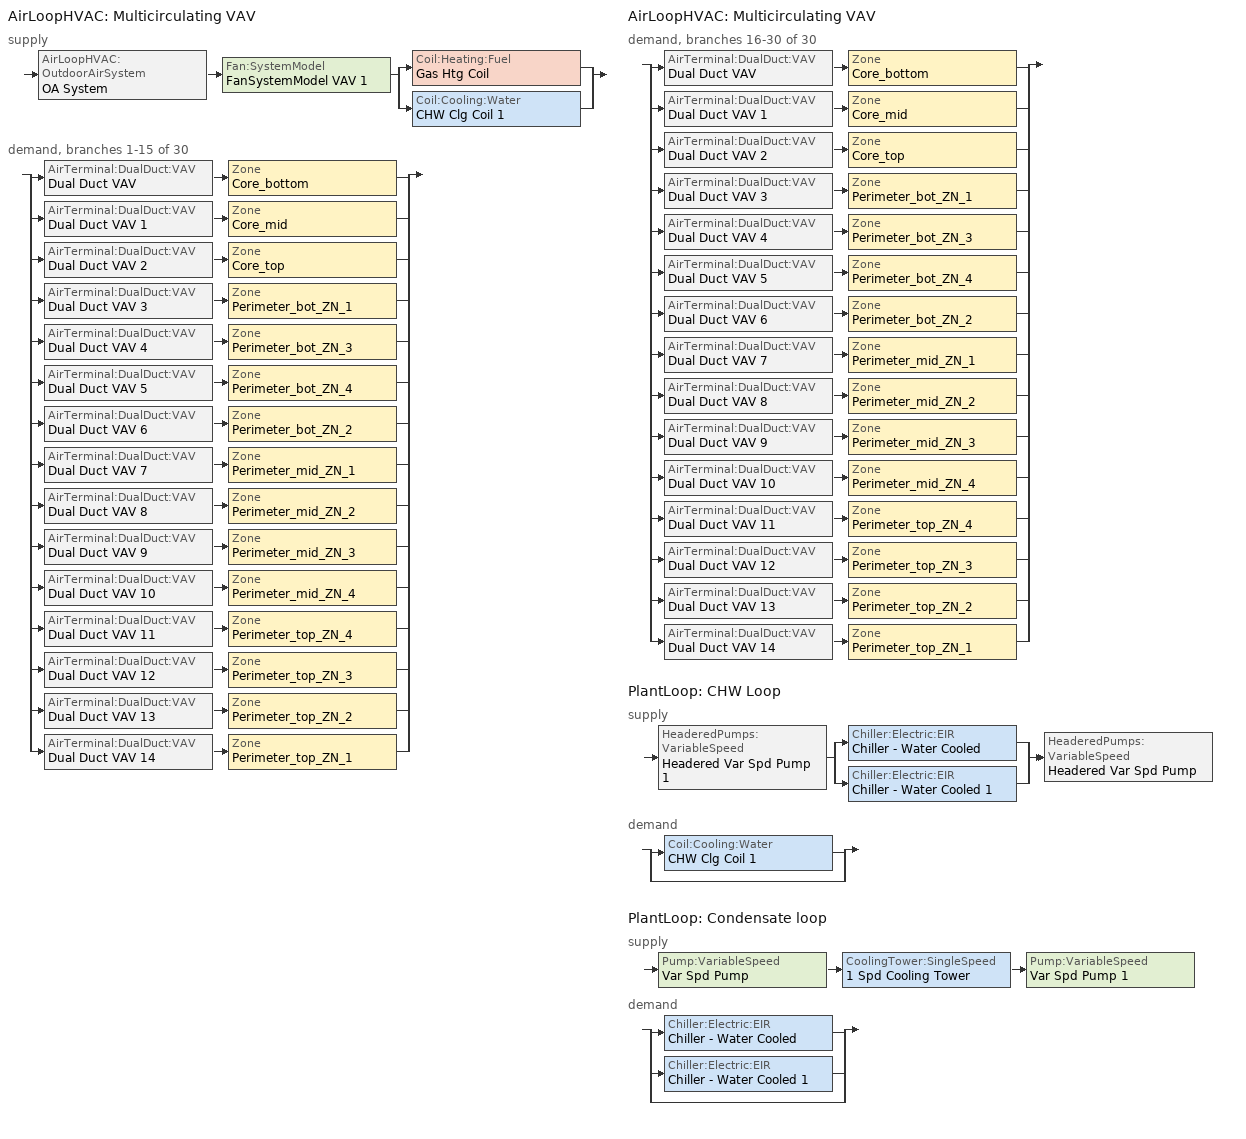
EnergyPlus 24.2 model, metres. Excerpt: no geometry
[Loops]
AirLoopHVAC 'Multicirculating VAV'
 supply: AirLoopHVAC:OutdoorAirSystem 'OA System' > Fan:SystemModel 'FanSystemModel VAV 1' > split
  | Coil:Heating:Fuel 'Gas Htg Coil'
  | Coil:Cooling:Water 'CHW Clg Coil 1'
 demand, branches 1-15 of 30: split
  | AirTerminal:DualDuct:VAV 'Dual Duct VAV' > Zone 'Core_bottom'
  | AirTerminal:DualDuct:VAV 'Dual Duct VAV 1' > Zone 'Core_mid'
  | AirTerminal:DualDuct:VAV 'Dual Duct VAV 2' > Zone 'Core_top'
  | AirTerminal:DualDuct:VAV 'Dual Duct VAV 3' > Zone 'Perimeter_bot_ZN_1'
  | AirTerminal:DualDuct:VAV 'Dual Duct VAV 4' > Zone 'Perimeter_bot_ZN_3'
  | AirTerminal:DualDuct:VAV 'Dual Duct VAV 5' > Zone 'Perimeter_bot_ZN_4'
  | AirTerminal:DualDuct:VAV 'Dual Duct VAV 6' > Zone 'Perimeter_bot_ZN_2'
  | AirTerminal:DualDuct:VAV 'Dual Duct VAV 7' > Zone 'Perimeter_mid_ZN_1'
  | AirTerminal:DualDuct:VAV 'Dual Duct VAV 8' > Zone 'Perimeter_mid_ZN_2'
  | AirTerminal:DualDuct:VAV 'Dual Duct VAV 9' > Zone 'Perimeter_mid_ZN_3'
  | AirTerminal:DualDuct:VAV 'Dual Duct VAV 10' > Zone 'Perimeter_mid_ZN_4'
  | AirTerminal:DualDuct:VAV 'Dual Duct VAV 11' > Zone 'Perimeter_top_ZN_4'
  | AirTerminal:DualDuct:VAV 'Dual Duct VAV 12' > Zone 'Perimeter_top_ZN_3'
  | AirTerminal:DualDuct:VAV 'Dual Duct VAV 13' > Zone 'Perimeter_top_ZN_2'
  | AirTerminal:DualDuct:VAV 'Dual Duct VAV 14' > Zone 'Perimeter_top_ZN_1'
AirLoopHVAC 'Multicirculating VAV'
 demand, branches 16-30 of 30: split
  | AirTerminal:DualDuct:VAV 'Dual Duct VAV' > Zone 'Core_bottom'
  | AirTerminal:DualDuct:VAV 'Dual Duct VAV 1' > Zone 'Core_mid'
  | AirTerminal:DualDuct:VAV 'Dual Duct VAV 2' > Zone 'Core_top'
  | AirTerminal:DualDuct:VAV 'Dual Duct VAV 3' > Zone 'Perimeter_bot_ZN_1'
  | AirTerminal:DualDuct:VAV 'Dual Duct VAV 4' > Zone 'Perimeter_bot_ZN_3'
  | AirTerminal:DualDuct:VAV 'Dual Duct VAV 5' > Zone 'Perimeter_bot_ZN_4'
  | AirTerminal:DualDuct:VAV 'Dual Duct VAV 6' > Zone 'Perimeter_bot_ZN_2'
  | AirTerminal:DualDuct:VAV 'Dual Duct VAV 7' > Zone 'Perimeter_mid_ZN_1'
  | AirTerminal:DualDuct:VAV 'Dual Duct VAV 8' > Zone 'Perimeter_mid_ZN_2'
  | AirTerminal:DualDuct:VAV 'Dual Duct VAV 9' > Zone 'Perimeter_mid_ZN_3'
  | AirTerminal:DualDuct:VAV 'Dual Duct VAV 10' > Zone 'Perimeter_mid_ZN_4'
  | AirTerminal:DualDuct:VAV 'Dual Duct VAV 11' > Zone 'Perimeter_top_ZN_4'
  | AirTerminal:DualDuct:VAV 'Dual Duct VAV 12' > Zone 'Perimeter_top_ZN_3'
  | AirTerminal:DualDuct:VAV 'Dual Duct VAV 13' > Zone 'Perimeter_top_ZN_2'
  | AirTerminal:DualDuct:VAV 'Dual Duct VAV 14' > Zone 'Perimeter_top_ZN_1'
PlantLoop 'CHW Loop'
 supply: HeaderedPumps:VariableSpeed 'Headered Var Spd Pump 1' > split
  | Chiller:Electric:EIR 'Chiller - Water Cooled'
  | Chiller:Electric:EIR 'Chiller - Water Cooled 1'
  join > HeaderedPumps:VariableSpeed 'Headered Var Spd Pump'
 demand: split
  | Coil:Cooling:Water 'CHW Clg Coil 1'
  | bypass
PlantLoop 'Condensate loop'
 supply: Pump:VariableSpeed 'Var Spd Pump' > CoolingTower:SingleSpeed '1 Spd Cooling Tower' > Pump:VariableSpeed 'Var Spd Pump 1'
 demand: split
  | Chiller:Electric:EIR 'Chiller - Water Cooled'
  | Chiller:Electric:EIR 'Chiller - Water Cooled 1'
  | bypass
[DesignSpecification:OutdoorAir] Outdoor Air Method=Sum; Outdoor Air Flow per Person {m3/s-person}=0.0125; Outdoor Air Flow per Zone Floor Area {m3/s-m2}=0; Outdoor Air Flow per Zone {m3/s}=0; Outdoor Air Flow Air Changes per Hour {1/hr}=0
SZ DSOA Core_bottom; SZ DSOA Core_mid; SZ DSOA Core_top; SZ DSOA Perimeter_bot_ZN_1; SZ DSOA Perimeter_bot_ZN_2; SZ DSOA Perimeter_bot_ZN_3; SZ DSOA Perimeter_bot_ZN_4; SZ DSOA Perimeter_mid_ZN_1; SZ DSOA Perimeter_mid_ZN_2; SZ DSOA Perimeter_mid_ZN_3; SZ DSOA Perimeter_mid_ZN_4; SZ DSOA Perimeter_top_ZN_1; SZ DSOA Perimeter_top_ZN_2; SZ DSOA Perimeter_top_ZN_3; SZ DSOA Perimeter_top_ZN_4
[DesignSpecification:OutdoorAir:SpaceList]
Name | Space 1 | Space 1 Design Specification Outdoor Air Object
Core_bottom DSOA Space List | Core_bottom Space | SZ DSOA Core_bottom
Core_mid DSOA Space List | Core_mid Space | SZ DSOA Core_mid
Core_top DSOA Space List | Core_top Space | SZ DSOA Core_top
Perimeter_bot_ZN_1 DSOA Space List | Perimeter_bot_ZN_1 Space | SZ DSOA Perimeter_bot_ZN_1
Perimeter_bot_ZN_2 DSOA Space List | Perimeter_bot_ZN_2 Space | SZ DSOA Perimeter_bot_ZN_2
Perimeter_bot_ZN_3 DSOA Space List | Perimeter_bot_ZN_3 Space | SZ DSOA Perimeter_bot_ZN_3
Perimeter_bot_ZN_4 DSOA Space List | Perimeter_bot_ZN_4 Space | SZ DSOA Perimeter_bot_ZN_4
Perimeter_mid_ZN_1 DSOA Space List | Perimeter_mid_ZN_1 Space | SZ DSOA Perimeter_mid_ZN_1
Perimeter_mid_ZN_2 DSOA Space List | Perimeter_mid_ZN_2 Space | SZ DSOA Perimeter_mid_ZN_2
Perimeter_mid_ZN_3 DSOA Space List | Perimeter_mid_ZN_3 Space | SZ DSOA Perimeter_mid_ZN_3
Perimeter_mid_ZN_4 DSOA Space List | Perimeter_mid_ZN_4 Space | SZ DSOA Perimeter_mid_ZN_4
Perimeter_top_ZN_1 DSOA Space List | Perimeter_top_ZN_1 Space | SZ DSOA Perimeter_top_ZN_1
Perimeter_top_ZN_2 DSOA Space List | Perimeter_top_ZN_2 Space | SZ DSOA Perimeter_top_ZN_2
Perimeter_top_ZN_3 DSOA Space List | Perimeter_top_ZN_3 Space | SZ DSOA Perimeter_top_ZN_3
Perimeter_top_ZN_4 DSOA Space List | Perimeter_top_ZN_4 Space | SZ DSOA Perimeter_top_ZN_4
[DesignSpecification:ZoneAirDistribution] Zone Air Distribution Effectiveness in Cooling Mode=0.85; Zone Air Distribution Effectiveness in Heating Mode=0.95
DSZAD_Core_Bottom; DSZAD_Core_Mid; DSZAD_Core_Top; DSZAD_PZ1_Bottom; DSZAD_PZ2_Bottom; DSZAD_PZ3_Bottom; DSZAD_PZ4_Bottom; DSZAD_PZ1_Mid; DSZAD_PZ2_Mid; DSZAD_PZ3_Mid; DSZAD_PZ4_Mid; DSZAD_PZ1_Top; DSZAD_PZ2_Top; DSZAD_PZ3_Top; DSZAD_PZ4_Top
[Sizing:Zone] Zone Cooling Design Supply Air Temperature Input Method=SupplyAirTemperature; Zone Cooling Design Supply Air Temperature {C}=12.8; Zone Cooling Design Supply Air Temperature Difference {deltaC}=11.11; Zone Heating Design Supply Air Temperature Input Method=SupplyAirTemperature; Zone Heating Design Supply Air Temperature Difference {deltaC}=11.11; Zone Cooling Design Supply Air Humidity Ratio {kgWater/kgDryAir}=0.005; Zone Heating Design Supply Air Humidity Ratio {kgWater/kgDryAir}=0.008; Zone Cooling Sizing Factor=1; Cooling Design Air Flow Method=DesignDay; Cooling Design Air Flow Rate {m3/s}=0; Cooling Minimum Air Flow per Zone Floor Area {m3/s-m2}=0.000762; Cooling Minimum Air Flow {m3/s}=0; Cooling Minimum Air Flow Fraction=0; Heating Design Air Flow Method=DesignDay; Heating Design Air Flow Rate {m3/s}=0; Heating Maximum Air Flow per Zone Floor Area {m3/s-m2}=0.002032; Heating Maximum Air Flow {m3/s}=0.141576; Heating Maximum Air Flow Fraction=0.3; Account for Dedicated Outdoor Air System=Yes; Dedicated Outdoor Air System Control Strategy=NeutralSupplyAir; Zone Load Sizing Method=Sensible Load Only No Latent Load; Zone Latent Cooling Design Supply Air Humidity Ratio Input Method=SupplyAirHumidityRatio; Zone Cooling Design Supply Air Humidity Ratio Difference {kgWater/kgDryAir}=0.005; Zone Latent Heating Design Supply Air Humidity Ratio Input Method=SupplyAirHumidityRatio; Zone Humidification Design Supply Air Humidity Ratio Difference {kgWater/kgDryAir}=0.005
Name | Zone Heating Design Supply Air Temperature {C} | Design Specification Outdoor Air Object
Core_bottom | 40 | Core_bottom DSOA Space List
Core_mid | 40 | Core_mid DSOA Space List
Core_top | 40 | Core_top DSOA Space List
Perimeter_bot_ZN_1 | 40 | Perimeter_bot_ZN_1 DSOA Space List
Perimeter_bot_ZN_2 | 40 | Perimeter_bot_ZN_2 DSOA Space List
Perimeter_bot_ZN_3 | 40 | Perimeter_bot_ZN_3 DSOA Space List
Perimeter_bot_ZN_4 | 40 | Perimeter_bot_ZN_4 DSOA Space List
Perimeter_mid_ZN_1 | 40 | Perimeter_mid_ZN_1 DSOA Space List
Perimeter_mid_ZN_2 | 40 | Perimeter_mid_ZN_2 DSOA Space List
Perimeter_mid_ZN_3 | 30 | Perimeter_mid_ZN_3 DSOA Space List
Perimeter_mid_ZN_4 | 30 | Perimeter_mid_ZN_4 DSOA Space List
Perimeter_top_ZN_1 | 30 | Perimeter_top_ZN_1 DSOA Space List
Perimeter_top_ZN_2 | 30 | Perimeter_top_ZN_2 DSOA Space List
Perimeter_top_ZN_3 | 30 | Perimeter_top_ZN_3 DSOA Space List
Perimeter_top_ZN_4 | 30 | Perimeter_top_ZN_4 DSOA Space List
[Sizing:System]
Multicirculating VAV: Type of Load to Size On=Sensible; Design Outdoor Air Flow Rate {m3/s}=Autosize; Central Heating Maximum System Air Flow Ratio=0.5; Preheat Design Temperature {C}=7.6; Preheat Design Humidity Ratio {kgWater/kgDryAir}=0.0045; Precool Design Temperature {C}=20; Precool Design Humidity Ratio {kgWater/kgDryAir}=0.008; Central Cooling Design Supply Air Temperature {C}=12.8; Central Heating Design Supply Air Temperature {C}=40; Type of Zone Sum to Use=Coincident; 100% Outdoor Air in Cooling=Yes; 100% Outdoor Air in Heating=Yes; Central Cooling Design Supply Air Humidity Ratio {kgWater/kgDryAir}=0.008; Central Heating Design Supply Air Humidity Ratio {kgWater/kgDryAir}=0.008; Cooling Supply Air Flow Rate Method=FlowPerCoolingCapacity; Cooling Supply Air Flow Rate {m3/s}=0; Cooling Supply Air Flow Rate Per Floor Area {m3/s-m2}=0; Cooling Fraction of Autosized Cooling Supply Air Flow Rate=0; Cooling Supply Air Flow Rate Per Unit Cooling Capacity {m3/s-W}=0.000047; Heating Supply Air Flow Rate Method=FlowPerHeatingCapacity; Heating Supply Air Flow Rate {m3/s}=0; Heating Supply Air Flow Rate Per Floor Area {m3/s-m2}=0; Heating Fraction of Autosized Heating Supply Air Flow Rate=0; Heating Fraction of Autosized Cooling Supply Air Flow Rate=0; Heating Supply Air Flow Rate Per Unit Heating Capacity {m3/s-W}=0.000047; System Outdoor Air Method=ZoneSum; Zone Maximum Outdoor Air Fraction=1; Cooling Design Capacity Method=CoolingDesignCapacity; Cooling Design Capacity {W}=Autosize; Cooling Design Capacity Per Floor Area {W/m2}=0; Fraction of Autosized Cooling Design Capacity=1; Heating Design Capacity Method=HeatingDesignCapacity; Heating Design Capacity {W}=Autosize; Heating Design Capacity Per Floor Area {W/m2}=0; Fraction of Autosized Heating Design Capacity=1; Central Cooling Capacity Control Method=VAV; Occupant Diversity=autosize
[Sizing:Plant] Loop Design Temperature Difference {deltaC}=11; Sizing Option=Coincident; Zone Timesteps in Averaging Window=1
Name | Loop Type | Design Loop Exit Temperature {C} | Coincident Sizing Factor Mode
CHW Loop | Cooling | 7 | GlobalCoolingSizingFactor
Condensate loop | Condenser | 35 | LoopComponentSizingFactor
[ZoneControl:Thermostat] Temperature Difference Between Cutout And Setpoint {deltaC}=0
Name | Zone or ZoneList | Control Type Schedule | Control 1
Core_bottom Thermostat | Core_bottom | Core_bottom Thermostat Schedule | Core_bottom DualSPSched
Core_mid Thermostat | Core_mid | Core_mid Thermostat Schedule | Core_mid DualSPSched
Core_top Thermostat | Core_top | Core_top Thermostat Schedule | Core_top DualSPSched
Perimeter_bot_ZN_1 Thermostat | Perimeter_bot_ZN_1 | Perimeter_bot_ZN_1 Thermostat Schedule | Perimeter_bot_ZN_1 DualSPSched
Perimeter_bot_ZN_2 Thermostat | Perimeter_bot_ZN_2 | Perimeter_bot_ZN_2 Thermostat Schedule | Perimeter_bot_ZN_2 DualSPSched
Perimeter_bot_ZN_3 Thermostat | Perimeter_bot_ZN_3 | Perimeter_bot_ZN_3 Thermostat Schedule | Perimeter_bot_ZN_3 DualSPSched
Perimeter_bot_ZN_4 Thermostat | Perimeter_bot_ZN_4 | Perimeter_bot_ZN_4 Thermostat Schedule | Perimeter_bot_ZN_4 DualSPSched
Perimeter_mid_ZN_1 Thermostat | Perimeter_mid_ZN_1 | Perimeter_mid_ZN_1 Thermostat Schedule | Perimeter_mid_ZN_1 DualSPSched
Perimeter_mid_ZN_2 Thermostat | Perimeter_mid_ZN_2 | Perimeter_mid_ZN_2 Thermostat Schedule | Perimeter_mid_ZN_2 DualSPSched
Perimeter_mid_ZN_3 Thermostat | Perimeter_mid_ZN_3 | Perimeter_mid_ZN_3 Thermostat Schedule | Perimeter_mid_ZN_3 DualSPSched
Perimeter_mid_ZN_4 Thermostat | Perimeter_mid_ZN_4 | Perimeter_mid_ZN_4 Thermostat Schedule | Perimeter_mid_ZN_4 DualSPSched
Perimeter_top_ZN_1 Thermostat | Perimeter_top_ZN_1 | Perimeter_top_ZN_1 Thermostat Schedule | Perimeter_top_ZN_1 DualSPSched
Perimeter_top_ZN_2 Thermostat | Perimeter_top_ZN_2 | Perimeter_top_ZN_2 Thermostat Schedule | Perimeter_top_ZN_2 DualSPSched
Perimeter_top_ZN_3 Thermostat | Perimeter_top_ZN_3 | Perimeter_top_ZN_3 Thermostat Schedule | Perimeter_top_ZN_3 DualSPSched
Perimeter_top_ZN_4 Thermostat | Perimeter_top_ZN_4 | Perimeter_top_ZN_4 Thermostat Schedule | Perimeter_top_ZN_4 DualSPSched
[ThermostatSetpoint:DualSetpoint] Heating Setpoint Temperature Schedule=HTGSETP_SCH; Cooling Setpoint Temperature Schedule=CLGSETP_SCH
Core_bottom DualSPSched; Core_mid DualSPSched; Core_top DualSPSched; Perimeter_bot_ZN_1 DualSPSched; Perimeter_bot_ZN_2 DualSPSched; Perimeter_bot_ZN_3 DualSPSched; Perimeter_bot_ZN_4 DualSPSched; Perimeter_mid_ZN_1 DualSPSched; Perimeter_mid_ZN_2 DualSPSched; Perimeter_mid_ZN_3 DualSPSched; Perimeter_mid_ZN_4 DualSPSched; Perimeter_top_ZN_1 DualSPSched; Perimeter_top_ZN_2 DualSPSched; Perimeter_top_ZN_3 DualSPSched; Perimeter_top_ZN_4 DualSPSched
[AirTerminal:DualDuct:VAV] Maximum Damper Air Flow Rate {m3/s}=Autosize; Zone Minimum Air Flow Fraction=0.3
Name | Design Specification Outdoor Air Object
Dual Duct VAV | SZ DSOA Core_bottom
Dual Duct VAV 1 | SZ DSOA Core_mid
Dual Duct VAV 2 | SZ DSOA Core_top
Dual Duct VAV 3 | SZ DSOA Perimeter_bot_ZN_1
Dual Duct VAV 6 | SZ DSOA Perimeter_bot_ZN_2
Dual Duct VAV 4 | SZ DSOA Perimeter_bot_ZN_3
Dual Duct VAV 5 | SZ DSOA Perimeter_bot_ZN_4
Dual Duct VAV 7 | SZ DSOA Perimeter_mid_ZN_1
Dual Duct VAV 8 | SZ DSOA Perimeter_mid_ZN_2
Dual Duct VAV 9 | SZ DSOA Perimeter_mid_ZN_3
Dual Duct VAV 10 | SZ DSOA Perimeter_mid_ZN_4
Dual Duct VAV 14 | SZ DSOA Perimeter_top_ZN_1
Dual Duct VAV 13 | SZ DSOA Perimeter_top_ZN_2
Dual Duct VAV 12 | SZ DSOA Perimeter_top_ZN_3
Dual Duct VAV 11 | SZ DSOA Perimeter_top_ZN_4
[Zone equipment]
Core_bottom: Dual Duct VAV
Core_mid: Dual Duct VAV 1
Core_top: Dual Duct VAV 2
Perimeter_bot_ZN_1: Dual Duct VAV 3
Perimeter_bot_ZN_2: Dual Duct VAV 6
Perimeter_bot_ZN_3: Dual Duct VAV 4
Perimeter_bot_ZN_4: Dual Duct VAV 5
Perimeter_mid_ZN_1: Dual Duct VAV 7
Perimeter_mid_ZN_2: Dual Duct VAV 8
Perimeter_mid_ZN_3: Dual Duct VAV 9
Perimeter_mid_ZN_4: Dual Duct VAV 10
Perimeter_top_ZN_1: Dual Duct VAV 14
Perimeter_top_ZN_2: Dual Duct VAV 13
Perimeter_top_ZN_3: Dual Duct VAV 12
Perimeter_top_ZN_4: Dual Duct VAV 11
[Fan:SystemModel] Availability Schedule=Always On Discrete hvac_library; Design Maximum Air Flow Rate {m3/s}=Autosize; Speed Control Method=Discrete; Electric Power Minimum Flow Rate Fraction=0; Design Pressure Rise {Pa}=1572; Motor In Air Stream Fraction=1; Design Electric Power Consumption {W}=Autosize; Design Power Sizing Method=PowerPerFlow; Electric Power Per Unit Flow Rate {W/(m3/s)}=840; Electric Power Per Unit Flow Rate Per Unit Pressure {W/((m3/s)-Pa)}=1.66667; Fan Total Efficiency=0.6045; Electric Power Function of Flow Fraction Curve=VAV Fan Curve; Motor Loss Radiative Fraction=0; Number of Speeds=1
Name | Motor Efficiency
FanSystemModel VAV | 0.93
FanSystemModel VAV 1 | 0.9
[Coil:Cooling:Water]
CHW Clg Coil 1: Availability Schedule=Always On Discrete hvac_library; Design Water Flow Rate {m3/s}=Autosize; Design Air Flow Rate {m3/s}=autosize; Design Inlet Water Temperature {C}=Autosize; Design Inlet Air Temperature {C}=30; Design Outlet Air Temperature {C}=12.8; Design Inlet Air Humidity Ratio {kgWater/kgDryAir}=0.0005; Design Outlet Air Humidity Ratio {kgWater/kgDryAir}=autosize; Type of Analysis=DetailedAnalysis; Heat Exchanger Configuration=CrossFlow
[Coil:Heating:Fuel]
Gas Htg Coil: Availability Schedule=Always On Discrete hvac_library; Fuel Type=NaturalGas; Burner Efficiency=0.8; Nominal Capacity {W}=AutoSize; On Cycle Parasitic Electric Load {W}=0; Off Cycle Parasitic Fuel Load {W}=0
[Controller:WaterCoil]
Controller Water Coil 1: Control Variable=Temperature; Action=Reverse; Actuator Variable=Flow; Controller Convergence Tolerance {deltaC}=autosize; Maximum Actuated Flow {m3/s}=Autosize; Minimum Actuated Flow {m3/s}=0
[Controller:OutdoorAir]
Outdoor Air Controller: Minimum Outdoor Air Flow Rate {m3/s}=Autosize; Maximum Outdoor Air Flow Rate {m3/s}=Autosize; Economizer Control Type=NoEconomizer; Economizer Control Action Type=ModulateFlow; Economizer Maximum Limit Dry-Bulb Temperature {C}=28; Economizer Maximum Limit Enthalpy {J/kg}=64000; Economizer Minimum Limit Dry-Bulb Temperature {C}=-30; Lockout Type=LockoutWithCompressor; Minimum Limit Type=FixedMinimum; Mechanical Ventilation Controller=Controller Mechanical Ventilation 1; High Humidity Control=No; Control High Indoor Humidity Based on Outdoor Humidity Ratio=No; Heat Recovery Bypass Control Type=BypassWhenOAFlowGreaterThanMinimum; Economizer Operation Staging=InterlockedWithMechanicalCooling
[Controller:MechanicalVentilation]
Controller Mechanical Ventilation 1: Availability Schedule=Always On Discrete hvac_library; Demand Controlled Ventilation=No; System Outdoor Air Method=ZoneSum; Zone or ZoneList 1=Core_bottom; Design Specification Outdoor Air Object Name 1=SZ DSOA Core_bottom; Design Specification Zone Air Distribution Object Name 1=DSZAD_Core_Bottom; Zone or ZoneList 2=Core_mid; Design Specification Outdoor Air Object Name 2=SZ DSOA Core_mid; Design Specification Zone Air Distribution Object Name 2=DSZAD_Core_Mid; Zone or ZoneList 3=Core_top; Design Specification Outdoor Air Object Name 3=SZ DSOA Core_top; Design Specification Zone Air Distribution Object Name 3=DSZAD_Core_Top; Zone or ZoneList 4=Perimeter_bot_ZN_1; Design Specification Outdoor Air Object Name 4=SZ DSOA Perimeter_bot_ZN_1; Design Specification Zone Air Distribution Object Name 4=DSZAD_PZ1_Bottom; Zone or ZoneList 5=Perimeter_bot_ZN_2; Design Specification Outdoor Air Object Name 5=SZ DSOA Perimeter_bot_ZN_2; Design Specification Zone Air Distribution Object Name 5=DSZAD_PZ2_Bottom; Zone or ZoneList 6=Perimeter_bot_ZN_3; Design Specification Outdoor Air Object Name 6=SZ DSOA Perimeter_bot_ZN_3; Design Specification Zone Air Distribution Object Name 6=DSZAD_PZ3_Bottom; Zone or ZoneList 7=Perimeter_bot_ZN_4; Design Specification Outdoor Air Object Name 7=SZ DSOA Perimeter_bot_ZN_4; Design Specification Zone Air Distribution Object Name 7=DSZAD_PZ4_Bottom; Zone or ZoneList 8=Perimeter_mid_ZN_1; Design Specification Outdoor Air Object Name 8=SZ DSOA Perimeter_mid_ZN_1; Design Specification Zone Air Distribution Object Name 8=DSZAD_PZ1_Mid; Zone or ZoneList 9=Perimeter_mid_ZN_2; Design Specification Outdoor Air Object Name 9=SZ DSOA Perimeter_mid_ZN_2; Design Specification Zone Air Distribution Object Name 9=DSZAD_PZ2_Mid; Zone or ZoneList 10=Perimeter_mid_ZN_3; Design Specification Outdoor Air Object Name 10=SZ DSOA Perimeter_mid_ZN_3; Design Specification Zone Air Distribution Object Name 10=DSZAD_PZ3_Mid; Zone or ZoneList 11=Perimeter_mid_ZN_4; Design Specification Outdoor Air Object Name 11=SZ DSOA Perimeter_mid_ZN_4; Design Specification Zone Air Distribution Object Name 11=DSZAD_PZ4_Mid; Zone or ZoneList 12=Perimeter_top_ZN_1; Design Specification Outdoor Air Object Name 12=SZ DSOA Perimeter_top_ZN_1; Design Specification Zone Air Distribution Object Name 12=DSZAD_PZ1_Top; Zone or ZoneList 13=Perimeter_top_ZN_2; Design Specification Outdoor Air Object Name 13=SZ DSOA Perimeter_top_ZN_2; Design Specification Zone Air Distribution Object Name 13=DSZAD_PZ2_Top; Zone or ZoneList 14=Perimeter_top_ZN_3; Design Specification Outdoor Air Object Name 14=SZ DSOA Perimeter_top_ZN_3; Design Specification Zone Air Distribution Object Name 14=DSZAD_PZ3_Top; Zone or ZoneList 15=Perimeter_top_ZN_4; Design Specification Outdoor Air Object Name 15=SZ DSOA Perimeter_top_ZN_4; Design Specification Zone Air Distribution Object Name 15=DSZAD_PZ4_Top
[AirLoopHVAC]
Multicirculating VAV: Design Supply Air Flow Rate {m3/s}=autosize; Design Return Air Flow Fraction of Supply Air Flow=1
[Pump:VariableSpeed] Design Maximum Flow Rate {m3/s}=Autosize; Design Pump Head {Pa}=179352; Design Power Consumption {W}=Autosize; Motor Efficiency=0.9; Fraction of Motor Inefficiencies to Fluid Stream=0; Coefficient 1 of the Part Load Performance Curve=0; Coefficient 2 of the Part Load Performance Curve=1; Coefficient 3 of the Part Load Performance Curve=0; Coefficient 4 of the Part Load Performance Curve=0; Design Minimum Flow Rate {m3/s}=0; Pump Control Type=Continuous; Skin Loss Radiative Fraction=0.5; Design Power Sizing Method=PowerPerFlowPerPressure; Design Electric Power per Unit Flow Rate {W/(m3/s)}=348701.1; Design Shaft Power per Unit Flow Rate per Unit Head {W/((m3/s)-Pa)}=1.28205; Design Minimum Flow Rate Fraction=0
Var Spd Pump; Var Spd Pump 1
[HeaderedPumps:VariableSpeed] Total Design Flow Rate {m3/s}=Autosize; Number of Pumps in Bank=2; Flow Sequencing Control Scheme=Sequential; Design Pump Head {Pa}=179352; Design Power Consumption {W}=Autosize; Motor Efficiency=0.9; Fraction of Motor Inefficiencies to Fluid Stream=0; Coefficient 1 of the Part Load Performance Curve=0; Coefficient 2 of the Part Load Performance Curve=1; Coefficient 3 of the Part Load Performance Curve=0; Coefficient 4 of the Part Load Performance Curve=0; Minimum Flow Rate Fraction=0; Pump Control Type=Continuous; Skin Loss Radiative Fraction=0.1; Design Power Sizing Method=PowerPerFlowPerPressure; Design Electric Power per Unit Flow Rate {W/(m3/s)}=348701.1; Design Shaft Power per Unit Flow Rate per Unit Head {W/((m3/s)-Pa)}=1.28205
Headered Var Spd Pump 1; Headered Var Spd Pump
[Chiller:Electric:EIR] Reference Capacity {W}=Autosize; Reference COP {W/W}=4.5; Reference Leaving Chilled Water Temperature {C}=6; Reference Entering Condenser Fluid Temperature {C}=21; Reference Chilled Water Flow Rate {m3/s}=Autosize; Reference Condenser Fluid Flow Rate {m3/s}=Autosize; Cooling Capacity Function of Temperature Curve=Water Cooled Chiller CCFofT; Electric Input to Cooling Output Ratio Function of Temperature Curve=EIR_FTemp_Flat; Electric Input to Cooling Output Ratio Function of Part Load Ratio Curve=Water Cooled Chiller EItoCoolingOutputRatioFofPLR; Minimum Part Load Ratio=0.1; Maximum Part Load Ratio=1.15; Optimum Part Load Ratio=1; Minimum Unloading Ratio=0.1; Condenser Type=WaterCooled; Condenser Fan Power Ratio {W/W}=0.4; Fraction of Compressor Electric Consumption Rejected by Condenser=1; Leaving Chilled Water Lower Temperature Limit {C}=2; Chiller Flow Mode=LeavingSetpointModulated; Sizing Factor=1; Basin Heater Capacity {W/K}=0; Basin Heater Setpoint Temperature {C}=10; Condenser Heat Recovery Relative Capacity Fraction=1
Chiller - Water Cooled; Chiller - Water Cooled 1
[CoolingTower:SingleSpeed]
1 Spd Cooling Tower: Design Water Flow Rate {m3/s}=Autosize; Design Air Flow Rate {m3/s}=Autosize; Design Fan Power {W}=Autosize; Design U-Factor Times Area Value {W/K}=Autosize; Free Convection Regime Air Flow Rate {m3/s}=Autosize; Free Convection Regime Air Flow Rate Sizing Factor=0.1; Free Convection Regime U-Factor Times Area Value {W/K}=Autosize; Free Convection U-Factor Times Area Value Sizing Factor=0.1; Performance Input Method=UFactorTimesAreaAndDesignWaterFlowRate; Heat Rejection Capacity and Nominal Capacity Sizing Ratio=1.25; Free Convection Capacity {W}=0; Free Convection Nominal Capacity Sizing Factor=0.1; Design Inlet Air Dry-Bulb Temperature {C}=35; Design Inlet Air Wet-Bulb Temperature {C}=25.6; Design Approach Temperature {deltaC}=Autosize; Design Range Temperature {deltaC}=Autosize; Basin Heater Capacity {W/K}=0; Basin Heater Setpoint Temperature {C}=2; Evaporation Loss Mode=LossFactor; Evaporation Loss Factor {percent/K}=0.2; Drift Loss Percent {percent}=0.008; Blowdown Calculation Mode=ConcentrationRatio; Blowdown Concentration Ratio=3; Capacity Control=FanCycling; Number of Cells=1; Cell Control=MinimalCell; Cell Minimum  Water Flow Rate Fraction=0.33; Cell Maximum Water Flow Rate Fraction=2.5; Sizing Factor=1
[PlantLoop] Fluid Type=Water; Minimum Loop Flow Rate {m3/s}=0; Plant Loop Volume {m3}=Autocalculate; Load Distribution Scheme=SequentialUniformPLR; Plant Loop Demand Calculation Scheme=SingleSetpoint; Common Pipe Simulation=None
Name | Plant Equipment Operation Scheme | Maximum Loop Temperature {C} | Minimum Loop Temperature {C} | Maximum Loop Flow Rate {m3/s}
CHW Loop | CHW Loop Operation Schemes | 55 | 5 | autosize
Condensate loop | Condensate loop Operation Schemes | 100 | 0 | Autosize
[PlantEquipmentList]
CHW Loop Cooling Equipment List: Chiller - Water Cooled, Chiller - Water Cooled 1
Condensate loop Cooling Equipment List: 1 Spd Cooling Tower
[PlantEquipmentOperation:CoolingLoad] Load Range 1 Lower Limit {W}=0; Load Range 1 Upper Limit {W}=1000000000
Name | Range 1 Equipment List
CHW Loop Cooling Operation Scheme | CHW Loop Cooling Equipment List
Condensate loop Cooling Operation Scheme | Condensate loop Cooling Equipment List
[PlantEquipmentOperationSchemes] Control Scheme 1 Schedule=Always On Discrete
Name | Control Scheme 1
CHW Loop Operation Schemes | CHW Loop Cooling Operation Scheme
Condensate loop Operation Schemes | Condensate loop Cooling Operation Scheme
[SetpointManager:Scheduled] Control Variable=Temperature
Name | Schedule
Scheduled Deck Temp | Deck Temperature
Scheduled CHW Temp | Chilled Water Temperature
Scheduled CHW Temp 1 | Chilled Water Temperature 1
[SetpointManager:OutdoorAirReset] Control Variable=Temperature; Outdoor Low Temperature {C}=-20; Outdoor High Temperature {C}=26
Name | Setpoint at Outdoor Low Temperature {C} | Setpoint at Outdoor High Temperature {C}
Node 104 OS Default SPM; Node 38 OS Default SPM | 25 | 12.7778
OA Temp Reset 1 | 20 | 12.7778
OA Temp Reset 2 | 18.3333 | 13
[Schedule:Day:Interval]
Chilled Water Temperature Default: No, 24:00, 6
Chilled Water Temperature Default 1; Chilled Water Temperature Summer Design Day; Chilled Water Temperature Summer Design Day 1; Chilled Water Temperature Winter Design Day; Chilled Water Temperature Winter Design Day 1; Deck Temperature Summer Design Day: No, 24:00, 6.7
Deck Temperature Winter Design Day; Mixed Air Deck Temp: No, 24:00, 18
[Schedule:Week:Daily]
Chilled Water Temperature Week Rule - Jan1-Dec31: Chilled Water Temperature Default, Chilled Water Temperature Default, Chilled Water Temperature Default, Chilled Water Temperature Default, Chilled Water Temperature Default, Chilled Water Temperature Default, Chilled Water Temperature Default, Chilled Water Temperature Default, Chilled Water Temperature Summer Design Day, Chilled Water Temperature Winter Design Day, Chilled Water Temperature Default, Chilled Water Temperature Default
Chilled Water Temperature 1 Week Rule - Jan1-Dec31: Chilled Water Temperature Default 1, Chilled Water Temperature Default 1, Chilled Water Temperature Default 1, Chilled Water Temperature Default 1, Chilled Water Temperature Default 1, Chilled Water Temperature Default 1, Chilled Water Temperature Default 1, Chilled Water Temperature Default 1, Chilled Water Temperature Summer Design Day 1, Chilled Water Temperature Winter Design Day 1, Chilled Water Temperature Default 1, Chilled Water Temperature Default 1
Deck Temperature Week Rule - Jan1-Dec31: Mixed Air Deck Temp, Mixed Air Deck Temp, Mixed Air Deck Temp, Mixed Air Deck Temp, Mixed Air Deck Temp, Mixed Air Deck Temp, Mixed Air Deck Temp, Mixed Air Deck Temp, Deck Temperature Summer Design Day, Deck Temperature Winter Design Day, Mixed Air Deck Temp, Mixed Air Deck Temp
[Schedule:Year]
Chilled Water Temperature: Chilled Water Temperature Week Rule - Jan1-Dec31, 1, 1, 12, 31
Chilled Water Temperature 1: Chilled Water Temperature 1 Week Rule - Jan1-Dec31, 1, 1, 12, 31
Deck Temperature: Deck Temperature Week Rule - Jan1-Dec31, 1, 1, 12, 31
[Schedule:Compact]
Core_bottom Thermostat Schedule; Core_mid Thermostat Schedule; Core_top Thermostat Schedule; Perimeter_bot_ZN_1 Thermostat Schedule; Perimeter_bot_ZN_2 Thermostat Schedule; Perimeter_bot_ZN_3 Thermostat Schedule; Perimeter_bot_ZN_4 Thermostat Schedule; Perimeter_mid_ZN_1 Thermostat Schedule; Perimeter_mid_ZN_2 Thermostat Schedule; Perimeter_mid_ZN_3 Thermostat Schedule; Perimeter_mid_ZN_4 Thermostat Schedule; Perimeter_top_ZN_1 Thermostat Schedule; Perimeter_top_ZN_2 Thermostat Schedule; Perimeter_top_ZN_3 Thermostat Schedule; Perimeter_top_ZN_4 Thermostat Schedule: Through: 12/31, For: AllDays, Until: 24:00, 4
HTGSETP_SCH: Through: 12/31, For: Weekdays, Until: 06:00, 15.6, Until: 22:00, 21, Until: 24:00, 15.6, For SummerDesignDay, Until: 24:00, 15.6, For: Saturday, Until: 06:00, 15.6, Until: 18:00, 21, Until: 24:00, 15.6, For: WinterDesignDay, Until: 24:00, 21, For: AllOtherDays, Until: 24:00, 15.6
CLGSETP_SCH: Through: 12/31, For: Weekdays SummerDesignDay, Until: 06:00, 26.7, Until: 22:00, 24, Until: 24:00, 26.7, For: Saturday, Until: 06:00, 26.7, Until: 18:00, 24, Until: 24:00, 26.7, For WinterDesignDay, Until: 24:00, 26.7, For: AllOtherDays, Until: 24:00, 26.7
[Schedule:Constant] Hourly Value=1
Always On Discrete hvac_library; Always On Discrete
[Curve:Quadratic]
Water Cooled Chiller EItoCoolingOutputRatioFofPLR: Coefficient1 Constant=0.222903; Coefficient2 x=0.313387; Coefficient3 x**2=0.46371; Minimum Value of x=0; Maximum Value of x=1
[Curve:Quartic]
VAV Fan Curve: Coefficient1 Constant=0.0407599; Coefficient2 x=0.088045; Coefficient3 x**2=-0.0729261; Coefficient4 x**3=0.94374; Coefficient5 x**4=0; Minimum Value of x=0; Maximum Value of x=1; Minimum Curve Output=0; Maximum Curve Output=1; Input Unit Type for X=Dimensionless; Output Unit Type=Dimensionless
[Curve:Biquadratic] Minimum Value of x=-30; Maximum Value of x=50; Minimum Value of y=-30; Maximum Value of y=50
Name | Coefficient1 Constant | Coefficient2 x | Coefficient3 x**2 | Coefficient4 y | Coefficient5 y**2 | Coefficient6 x*y | Input Unit Type for X | Input Unit Type for Y | Output Unit Type
Water Cooled Chiller CCFofT | 0.333277 | 0.018763 | 0.000659 | 0.018096 | 0.000253 | 0.000308
EIR_FTemp_Flat | 1 | 0 | 0 | 0 | 0 | 0 | Dimensionless | Dimensionless | Dimensionless
